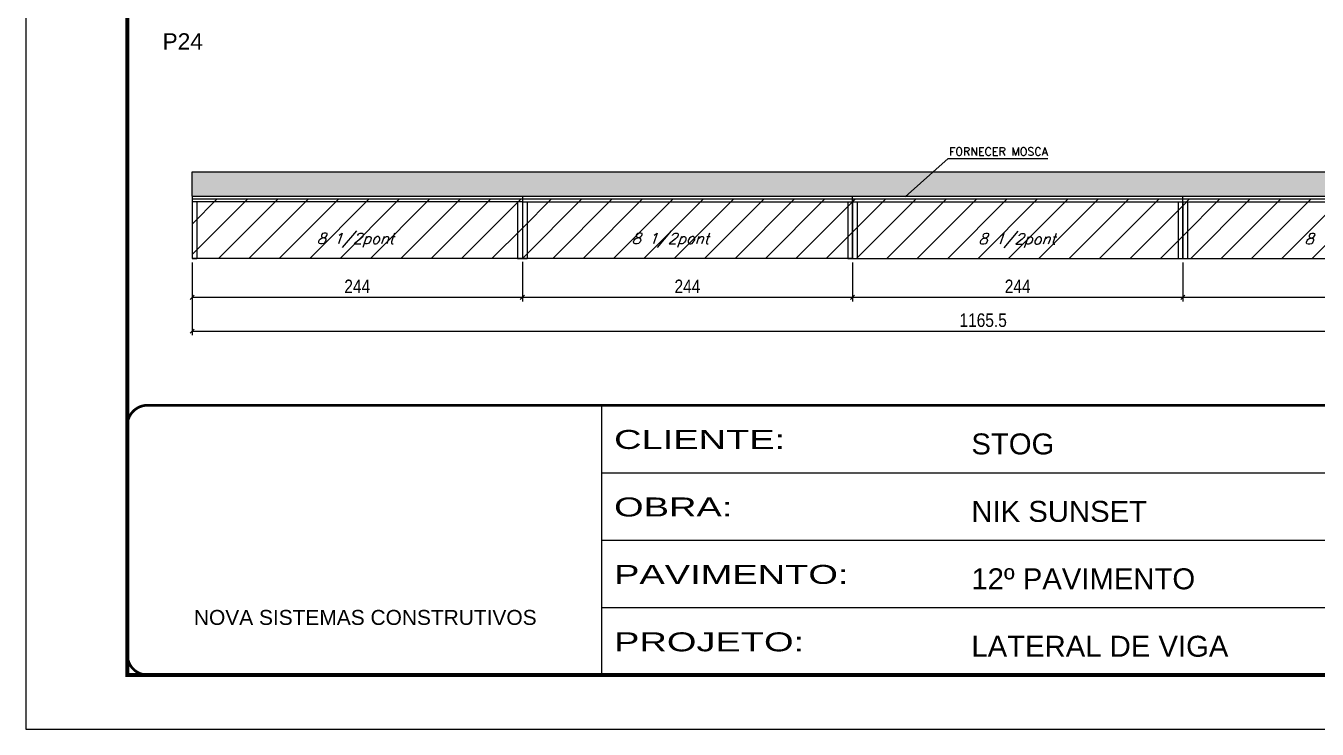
# Model space of a CAD drawing. Extents: x -10448 to -1189, y -11772 to 17235.
# Drawn here: x -5680 to -4726, y 11200 to 11719 of the extents above; entities that cross this region are included whole.
import ezdxf

# ---------------------------------------------------------------- set-up
doc = ezdxf.new("R2010")
doc.units = 0
doc.linetypes.add('CONTINUO', pattern=[0])
doc.linetypes.add('DASHED', pattern=[0.75, 0.5, -0.25])
for name, color, linetype in [('5', 5, 'Continuous'), ('COTA', 241, 'Continuous'), ('Painéis', 200, 'Continuous'), ('Reaproveitamento', 251, 'Continuous'), ('SARR_2.2x7', 40, 'Continuous'), ('SARR_3.5x7', 81, 'Continuous'), ('texto', 7, 'Continuous')]:
    doc.layers.add(name, color=color, linetype=linetype)
doc.layers.add('Folhas', color=255, linetype='Continuous', lineweight=9)
doc.layers.add('SARRAFO DE PRESSAO', color=251, linetype='DASHED', lineweight=9)
doc.styles.add('ARIAL', font='arial.ttf')
doc.styles.add('COTA TECNICA', font='techl___.ttf', dxfattribs={"height": 10})
doc.styles.add('Romans', font='romans.shx')
doc.styles.get("Standard").update_dxf_attribs({"font": 'arial.ttf'})
doc.styles.add('Tecnologia', font='')
doc.styles.get('Tecnologia').set_extended_font_data('Forgotten Futurist')
doc.dimstyles.new('PAINEL', dxfattribs={"dimtxt": 10, "dimasz": 3, "dimexe": 3, "dimexo": 3, "dimgap": 3, "dimtad": 1, "dimdec": 1, "dimzin": 12, "dimdsep": 46, "dimtxsty": 'COTA TECNICA', "dimblk1": 'OBLIQUE', "dimblk2": 'OBLIQUE', "dimsah": 1, "dimcen": 0.9, "dimclrd": 4, "dimclre": 4, "dimclrt": 240, "dimadec": 1, "dimazin": 3, "dimtfac": 1, "dimtdec": 1, "dimtmove": 0, "dimatfit": 3, "dimfxl": 1, "dimtolj": 1, "dimtzin": 12, "dimarcsym": 0})

# ---------------------------------------------------------------- blocks, each defined once
blk = doc.blocks.new('9999999999')
at = {"color": 30, "linetype": 'CONTINUO'}
for p, q in [((98564.56, 34230.21), (98564.56, 34429.45)), ((98564.56, 34379.64), (99583.98, 34379.64)), ((98564.56, 34329.83), (99487.98, 34329.83)), ((98564.56, 34280.02), (99487.98, 34280.02))]:
    blk.add_line(p, q, dxfattribs=at)
at = {"color": 30, "linetype": 'CONTINUO', "const_width": 2}
blk.add_lwpolyline([(99583.98, 34230.21), (99583.98, 34414.45, 0.414214), (99568.98, 34429.45), (98228.98, 34429.45, 0.414214), (98213.98, 34414.45), (98213.98, 34245.21, 0.414214), (98228.98, 34230.21), (99583.98, 34230.21)], format="xyb", dxfattribs=at)
at = {"layer": 'Folhas'}
blk.add_lwpolyline([(98138.98, 34190.21), (99623.98, 34190.21), (99623.98, 35240.21), (98138.98, 35240.21)], close=True, dxfattribs=at)
at = {"layer": 'Folhas', "color": 30, "const_width": 3}
blk.add_lwpolyline([(98213.98, 34230.21), (99583.98, 34230.21), (99583.98, 35200.21), (98213.98, 35200.21)], close=True, dxfattribs=at)
at = {"color": 7, "linetype": 'Continuous', "ltscale": 5, "style": 'ARIAL'}
for s, height, p in [('STOG', 15.483, (98837.68, 34393.13)), ('NIK SUNSET', 15.483, (98837.68, 34343.32)), ('12º PAVIMENTO', 15.4829, (98837.68, 34293.51)), ('NOVA SISTEMAS CONSTRUTIVOS', 11.0592, (98263.19, 34267.21)), ('LATERAL DE VIGA', 15.4829, (98837.68, 34243.7))]:
    blk.add_text(s, height=height, dxfattribs=at).set_placement(p)
at = {"layer": 'Folhas', "color": 7, "style": 'Tecnologia', "width": 1.5}
for s, p in [('CLIENTE:', (98573.65, 34397.17)), ('OBRA:', (98573.65, 34347.31)), ('PAVIMENTO:', (98573.65, 34297.5)), ('PROJETO:', (98573.65, 34247.69))]:
    blk.add_text(s, height=14, dxfattribs=at).set_placement(p)
blk = doc.blocks.new('_Oblique')
at = {"color": 0, "linetype": 'ByBlock', "lineweight": -2}
blk.add_line((-0.5, -0.5), (0.5, 0.5), dxfattribs=at)
blk = doc.blocks.new('*D470')
at = {"layer": 'COTA', "color": 4, "linetype": 'ByBlock', "lineweight": -2, "transparency": 16777216}
for p, q in [((-5556.9, 11544.54), (-5556.9, 11515.87)), ((-5312.9, 11544.96), (-5312.9, 11515.87)), ((-5556.9, 11518.87), (-5312.9, 11518.87))]:
    blk.add_line(p, q, dxfattribs=at)
at = {"layer": 'Defpoints', "color": 0, "linetype": 'ByBlock', "transparency": 16777216}
for p in [(-5556.9, 11547.54), (-5312.9, 11547.96), (-5312.9, 11518.87)]:
    blk.add_point(p, dxfattribs=at)
at = {"layer": 'COTA', "color": 4, "linetype": 'ByBlock', "lineweight": -2, "transparency": 16777216, "xscale": 3, "yscale": 3, "zscale": 3, "rotation": 180}
blk.add_blockref('_Oblique', (-5556.9, 11518.87), dxfattribs=at)
at = {"layer": 'COTA', "color": 4, "linetype": 'ByBlock', "lineweight": -2, "transparency": 16777216, "xscale": 3, "yscale": 3, "zscale": 3}
blk.add_blockref('_Oblique', (-5312.9, 11518.87), dxfattribs=at)
at = {"layer": 'COTA', "color": 240, "linetype": 'ByBlock', "transparency": 16777216, "insert": (-5434.9, 11526.95), "char_height": 10, "attachment_point": 5, "style": 'COTA TECNICA'}
blk.add_mtext('\\A1;244', dxfattribs=at)
blk = doc.blocks.new('*D471')
at = {"layer": 'COTA', "color": 4, "linetype": 'ByBlock', "lineweight": -2, "transparency": 16777216}
for p, q in [((-5312.9, 11544.96), (-5312.9, 11515.87)), ((-5068.9, 11544.54), (-5068.9, 11515.87)), ((-5312.9, 11518.87), (-5068.9, 11518.87))]:
    blk.add_line(p, q, dxfattribs=at)
at = {"layer": 'Defpoints', "color": 0, "linetype": 'ByBlock', "transparency": 16777216}
for p in [(-5312.9, 11547.96), (-5068.9, 11547.54), (-5068.9, 11518.87)]:
    blk.add_point(p, dxfattribs=at)
at = {"layer": 'COTA', "color": 4, "linetype": 'ByBlock', "lineweight": -2, "transparency": 16777216, "xscale": 3, "yscale": 3, "zscale": 3, "rotation": 180}
blk.add_blockref('_Oblique', (-5312.9, 11518.87), dxfattribs=at)
at = {"layer": 'COTA', "color": 4, "linetype": 'ByBlock', "lineweight": -2, "transparency": 16777216, "xscale": 3, "yscale": 3, "zscale": 3}
blk.add_blockref('_Oblique', (-5068.9, 11518.87), dxfattribs=at)
at = {"layer": 'COTA', "color": 240, "linetype": 'ByBlock', "transparency": 16777216, "insert": (-5190.9, 11526.95), "char_height": 10, "attachment_point": 5, "style": 'COTA TECNICA'}
blk.add_mtext('\\A1;244', dxfattribs=at)
blk = doc.blocks.new('*D472')
at = {"layer": 'COTA', "color": 4, "linetype": 'ByBlock', "lineweight": -2, "transparency": 16777216}
for p, q in [((-4391.4, 11567.54), (-4391.4, 11490.81)), ((-5556.9, 11544.54), (-5556.9, 11490.81)), ((-5556.9, 11493.81), (-4391.4, 11493.81))]:
    blk.add_line(p, q, dxfattribs=at)
at = {"layer": 'Defpoints', "color": 0, "linetype": 'ByBlock', "transparency": 16777216}
for p in [(-4391.4, 11570.54), (-5556.9, 11547.54), (-4391.4, 11493.81)]:
    blk.add_point(p, dxfattribs=at)
at = {"layer": 'COTA', "color": 4, "linetype": 'ByBlock', "lineweight": -2, "transparency": 16777216, "xscale": 3, "yscale": 3, "zscale": 3, "rotation": 180}
blk.add_blockref('_Oblique', (-5556.9, 11493.81), dxfattribs=at)
at = {"layer": 'COTA', "color": 4, "linetype": 'ByBlock', "lineweight": -2, "transparency": 16777216, "xscale": 3, "yscale": 3, "zscale": 3}
blk.add_blockref('_Oblique', (-4391.4, 11493.81), dxfattribs=at)
at = {"layer": 'COTA', "color": 240, "linetype": 'ByBlock', "transparency": 16777216, "insert": (-4972.4, 11501.92), "char_height": 10, "attachment_point": 5, "style": 'COTA TECNICA'}
blk.add_mtext('\\A1;1165.5', dxfattribs=at)
blk = doc.blocks.new('*D476')
at = {"layer": 'COTA', "color": 4, "linetype": 'ByBlock', "lineweight": -2, "transparency": 16777216}
for p, q in [((-5068.9, 11544.54), (-5068.9, 11515.87)), ((-4824.9, 11544.54), (-4824.9, 11515.87)), ((-5068.9, 11518.87), (-4824.9, 11518.87))]:
    blk.add_line(p, q, dxfattribs=at)
at = {"layer": 'Defpoints', "color": 0, "linetype": 'ByBlock', "transparency": 16777216}
for p in [(-5068.9, 11547.54), (-4824.9, 11547.54), (-4824.9, 11518.87)]:
    blk.add_point(p, dxfattribs=at)
at = {"layer": 'COTA', "color": 4, "linetype": 'ByBlock', "lineweight": -2, "transparency": 16777216, "xscale": 3, "yscale": 3, "zscale": 3, "rotation": 180}
blk.add_blockref('_Oblique', (-5068.9, 11518.87), dxfattribs=at)
at = {"layer": 'COTA', "color": 4, "linetype": 'ByBlock', "lineweight": -2, "transparency": 16777216, "xscale": 3, "yscale": 3, "zscale": 3}
blk.add_blockref('_Oblique', (-4824.9, 11518.87), dxfattribs=at)
at = {"layer": 'COTA', "color": 240, "linetype": 'ByBlock', "transparency": 16777216, "insert": (-4946.9, 11526.95), "char_height": 10, "attachment_point": 5, "style": 'COTA TECNICA'}
blk.add_mtext('\\A1;244', dxfattribs=at)
blk = doc.blocks.new('*D477')
at = {"layer": 'COTA', "color": 4, "linetype": 'ByBlock', "lineweight": -2, "transparency": 16777216}
for p, q in [((-4824.9, 11544.54), (-4824.9, 11515.87)), ((-4580.9, 11544.54), (-4580.9, 11515.87)), ((-4824.9, 11518.87), (-4580.9, 11518.87))]:
    blk.add_line(p, q, dxfattribs=at)
at = {"layer": 'Defpoints', "color": 0, "linetype": 'ByBlock', "transparency": 16777216}
for p in [(-4824.9, 11547.54), (-4580.9, 11547.54), (-4580.9, 11518.87)]:
    blk.add_point(p, dxfattribs=at)
at = {"layer": 'COTA', "color": 4, "linetype": 'ByBlock', "lineweight": -2, "transparency": 16777216, "xscale": 3, "yscale": 3, "zscale": 3, "rotation": 180}
blk.add_blockref('_Oblique', (-4824.9, 11518.87), dxfattribs=at)
at = {"layer": 'COTA', "color": 4, "linetype": 'ByBlock', "lineweight": -2, "transparency": 16777216, "xscale": 3, "yscale": 3, "zscale": 3}
blk.add_blockref('_Oblique', (-4580.9, 11518.87), dxfattribs=at)
at = {"layer": 'COTA', "color": 240, "linetype": 'ByBlock', "transparency": 16777216, "insert": (-4702.9, 11526.95), "char_height": 10, "attachment_point": 5, "style": 'COTA TECNICA'}
blk.add_mtext('\\A1;244', dxfattribs=at)

msp = doc.modelspace()

# ---------------------------------------------------------------- hatches: boundary and pattern name
at = {"layer": 'COTA', "linetype": 'ByBlock'}
h = msp.add_hatch(dxfattribs=at)
h.set_pattern_fill('AR-CONC', color=256, scale=0.03)
h.paths.add_polyline_path([(-5068.9, 11593.54), (-4391.4, 11593.54), (-4391.4, 11611.54), (-5556.9, 11611.54), (-5556.9, 11593.54)])
at = {"layer": 'Reaproveitamento'}
h = msp.add_hatch(dxfattribs=at)
h.set_pattern_fill('ANSI31', color=256, scale=5)
h.paths.add_polyline_path([(-5556.9, 11591.54), (-5556.9, 11547.54), (-5312.9, 11547.54), (-5312.9, 11591.54)])
h = msp.add_hatch(dxfattribs=at)
h.set_pattern_fill('ANSI31', color=256, scale=5)
h.paths.add_polyline_path([(-5312.9, 11591.54), (-5312.9, 11547.54), (-5068.9, 11547.54), (-5068.9, 11591.54)])
h = msp.add_hatch(dxfattribs=at)
h.set_pattern_fill('ANSI31', color=256, scale=5)
h.paths.add_polyline_path([(-5068.9, 11591.54), (-5068.9, 11547.54), (-4824.9, 11547.54), (-4824.9, 11591.54)])
h = msp.add_hatch(dxfattribs=at)
h.set_pattern_fill('ANSI31', color=256, scale=5)
h.paths.add_polyline_path([(-4824.9, 11591.54), (-4824.9, 11547.54), (-4580.9, 11547.54), (-4580.9, 11591.54)])

# ---------------------------------------------------------------- linework, layer by layer
at = {"layer": 'COTA', "linetype": 'ByBlock'}
for p, q in [((-5556.9, 11593.54), (-5556.9, 11611.54)), ((-5556.9, 11611.54), (-4391.4, 11611.54))]:
    msp.add_line(p, q, dxfattribs=at)
at = {"layer": 'Painéis'}
for p, q in [((-5556.9, 11593.54), (-5556.9, 11547.54)), ((-5312.9, 11593.54), (-5312.9, 11547.54)), ((-5556.9, 11591.54), (-5068.9, 11591.54)), ((-5556.9, 11591.54), (-5068.9, 11591.54)), ((-5556.9, 11591.54), (-5556.9, 11547.54)), ((-5068.9, 11591.54), (-5068.9, 11547.54)), ((-5068.9, 11591.54), (-5068.9, 11547.54)), ((-5068.9, 11547.54), (-5556.9, 11547.54)), ((-5068.9, 11547.54), (-5556.9, 11547.54))]:
    msp.add_line(p, q, dxfattribs=at)
at = {"layer": 'Painéis', "linetype": 'ByBlock'}
for p, q in [((-5556.9, 11593.54), (-4391.4, 11593.54)), ((-5068.9, 11547.54), (-5068.9, 11593.54)), ((-4824.9, 11547.54), (-4824.9, 11593.54)), ((-5068.9, 11591.54), (-4391.4, 11591.54)), ((-5068.9, 11547.54), (-4391.4, 11547.54))]:
    msp.add_line(p, q, dxfattribs=at)
at = {"layer": 'SARR_2.2x7', "linetype": 'Continuous'}
for p, q in [((-5312.9, 11589.34), (-5556.9, 11589.34)), ((-5312.9, 11589.34), (-5068.9, 11589.34)), ((-5068.9, 11589.34), (-4824.9, 11589.34)), ((-4824.9, 11589.34), (-4580.9, 11589.34)), ((-5549.9, 11547.54), (-5549.9, 11547.54)), ((-5075.9, 11547.54), (-5075.9, 11547.54))]:
    msp.add_line(p, q, dxfattribs=at)
at = {"layer": 'SARR_3.5x7'}
for p, q in [((-5556.9, 11591.54), (-5556.9, 11547.54)), ((-5553.4, 11589.34), (-5553.4, 11547.54)), ((-5316.4, 11589.34), (-5316.4, 11547.54)), ((-5309.4, 11589.34), (-5309.4, 11547.54)), ((-5072.4, 11589.34), (-5072.4, 11547.54)), ((-5068.9, 11591.54), (-5068.9, 11547.54)), ((-5068.9, 11591.54), (-5068.9, 11547.54)), ((-5065.4, 11589.34), (-5065.4, 11547.54)), ((-4828.4, 11589.34), (-4828.4, 11547.54)), ((-4824.9, 11589.34), (-4824.9, 11547.54)), ((-4821.4, 11589.34), (-4821.4, 11547.54)), ((-5556.9, 11547.54), (-5553.4, 11547.54)), ((-5316.4, 11547.54), (-5309.4, 11547.54)), ((-5312.9, 11547.54), (-5312.9, 11547.54)), ((-5072.4, 11547.54), (-5068.9, 11547.54)), ((-5068.9, 11547.54), (-5065.4, 11547.54)), ((-4828.4, 11547.54), (-4824.9, 11547.54)), ((-4824.9, 11547.54), (-4821.4, 11547.54))]:
    msp.add_line(p, q, dxfattribs=at)

# ---------------------------------------------------------------- block references
at = {"layer": 'SARRAFO DE PRESSAO', "color": 6, "linetype": 'ByBlock'}
msp.add_blockref('9999999999', (-103818.76, -22990.28), dxfattribs=at)

# ---------------------------------------------------------------- texts
at = {"layer": '5', "linetype": 'Continuous'}
msp.add_text('P24', height=12, rotation=0.00004, dxfattribs=at).set_placement((-5578.75, 11701.9))
at = {"layer": 'Painéis', "color": 1, "insert": (-4961.04, 11626.52), "char_height": 6, "attachment_point": 5, "style": 'Romans'}
msp.add_mtext('\\A1;FORNECER MOSCA', dxfattribs=at)
at = {"layer": 'texto', "color": 2, "char_height": 8, "attachment_point": 5, "style": 'Romans'}
for insert in [(-5436.25, 11561.02), (-5203.58, 11561.02), (-4947.4, 11560.76), (-4706.4, 11560.76)]:
    msp.add_mtext('{\\Q19;\\C256;8 1/2pont}', dxfattribs=dict(at, insert=insert))

# ---------------------------------------------------------------- dimensions: what is measured, and where the dimension line sits
at = {"layer": 'COTA', "linetype": 'ByBlock'}
dim = msp.add_linear_dim(base=(-4391.4, 11493.81), p1=(-5556.9, 11547.54), p2=(-4391.4, 11570.54), dimstyle='PAINEL', dxfattribs=at)
dim.commit()
dim.dimension.update_dxf_attribs({"geometry": '*D472', "text_midpoint": (-4972.4, 11493.81), "dimtype": 160})
for base, p1, p2, picture, middle in [((-5312.9, 11518.87), (-5556.9, 11547.54), (-5312.9, 11547.96), '*D470', (-5434.9, 11526.95)), ((-4824.9, 11518.87), (-5068.9, 11547.54), (-4824.9, 11547.54), '*D476', (-4946.9, 11526.95))]:
    dim = msp.add_linear_dim(base=base, p1=p1, p2=p2, dimstyle='PAINEL', dxfattribs=at)
    dim.commit()
    dim.dimension.update_dxf_attribs({"geometry": picture, "text_midpoint": middle})
for base, p1, p2, picture, middle in [((-5068.9, 11518.87), (-5312.9, 11547.96), (-5068.9, 11547.54), '*D471', (-5190.9, 11526.95)), ((-4580.9, 11518.87), (-4824.9, 11547.54), (-4580.9, 11547.54), '*D477', (-4702.9, 11526.95))]:
    dim = msp.add_linear_dim(base=base, p1=p1, p2=p2, dimstyle='PAINEL', override={"dimtmove": 1}, dxfattribs=at)
    dim.commit()
    dim.dimension.update_dxf_attribs({"geometry": picture, "text_midpoint": middle})

# ---------------------------------------------------------------- leaders
at = {"layer": 'Painéis'}
msp.add_leader([(-5029.94, 11593.16), (-4998.34, 11621.3), (-4924.63, 11621.3)], dimstyle='PAINEL', override={"dimgap": 3, "dimtad": 0}, dxfattribs=at)

doc.saveas('drawing.dxf')
